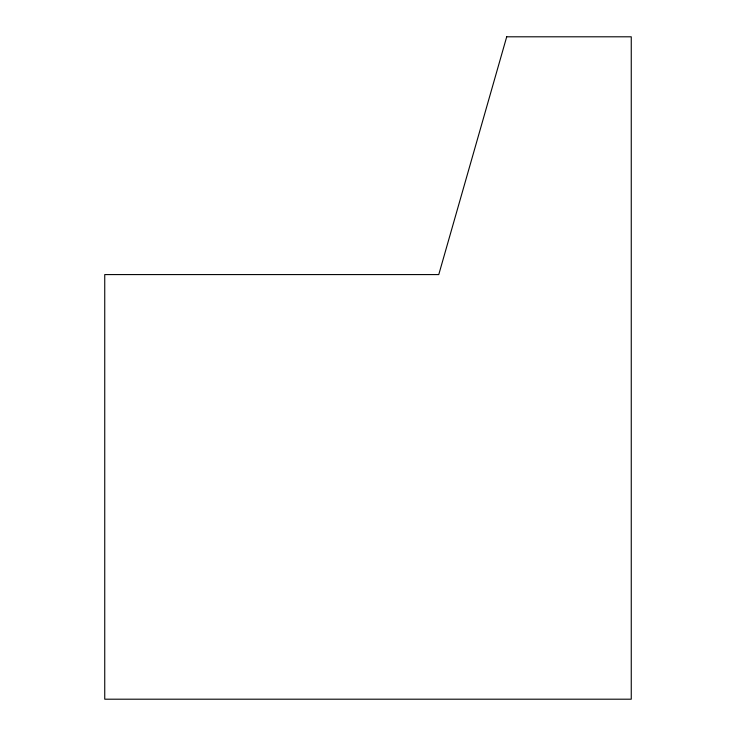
<?xml version="1.0" encoding="UTF-8"?>
<svg xmlns="http://www.w3.org/2000/svg" width="736" height="736" viewBox="0 0 736 736"><rect width="100%" height="100%" fill="white"/><g stroke="black" fill="none" stroke-linecap="round" stroke-linejoin="round"><path stroke-width="1.1" d="M506.708 36.8L438.766 274.583L104.742 274.583L104.742 699.2L631.258 699.2L631.258 36.8L506.708 36.8"/></g></svg>
